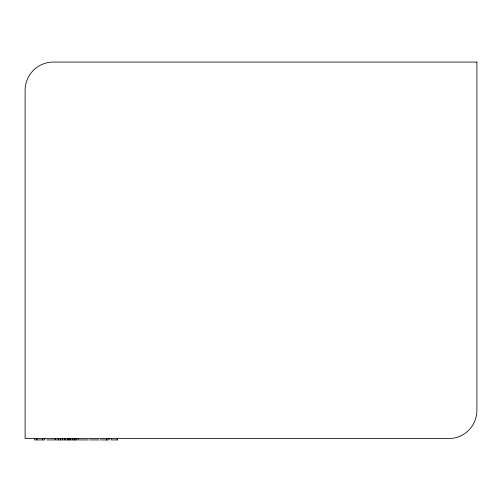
<?xml version="1.0" encoding="UTF-8"?>
<svg xmlns="http://www.w3.org/2000/svg" width="502" height="502" viewBox="0 0 502 502"><rect width="100%" height="100%" fill="white"/><g stroke="black" fill="none" stroke-linecap="round" stroke-linejoin="round"><path stroke-width="0.75" d="M46.912 439.921L55.088 439.921L55.088 438.579M79.078 439.921L88.308 439.921M89.67 439.921L98.9 439.921M100.262 439.921L109.066 439.921L109.066 438.579M117.669 439.921L111.212 439.921L111.212 438.579M60.296 438.579L60.334 439.921M117.186 438.579L117.186 439.921M106.744 438.579L106.744 439.921M106.7 438.579L106.7 439.921M78.224 438.579L78.224 439.921L64.94 439.921L64.94 438.579M76.047 438.579L76.047 439.921M74.572 438.579L74.572 439.921M74.516 438.579L74.516 439.921M72.915 438.579L72.915 439.921M70.707 438.579L70.707 439.921M67.331 438.579L67.331 439.921M64.808 438.579L64.808 439.921L55.647 439.921L55.647 438.579M62.486 438.579L62.486 439.921M58.226 438.579L58.226 439.921M44.753 438.579L44.753 439.921L34.531 439.921L34.531 438.579M42.375 438.579L42.375 439.921M36.91 438.579L36.91 439.921M476.9 62.079L53.337 62.079A28.237 28.237 0 0 0 25.1 90.316L25.1 438.579L448.662 438.579A28.237 28.237 0 0 0 476.9 410.341L476.9 62.079M68.887 439.921L68.887 438.579L68.837 439.921"/></g></svg>
